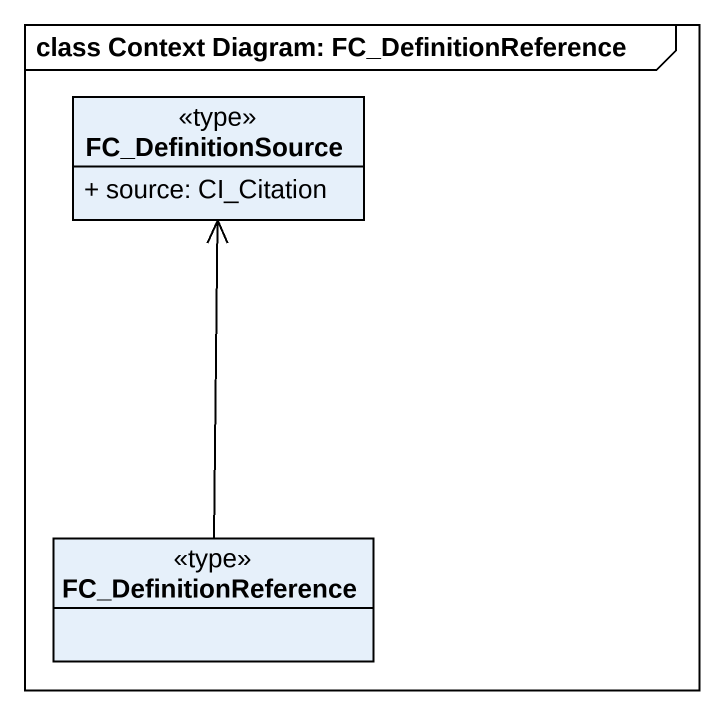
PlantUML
@startuml
mainframe class Context Diagram: FC_DefinitionReference
hide circle
hide empty members
skinparam classAttributeIconSize 0
class FC_DefinitionSource <<type>> {
  + source: CI_Citation
}
class FC_DefinitionReference <<type>>
FC_DefinitionReference -up-> FC_DefinitionSource
@enduml
